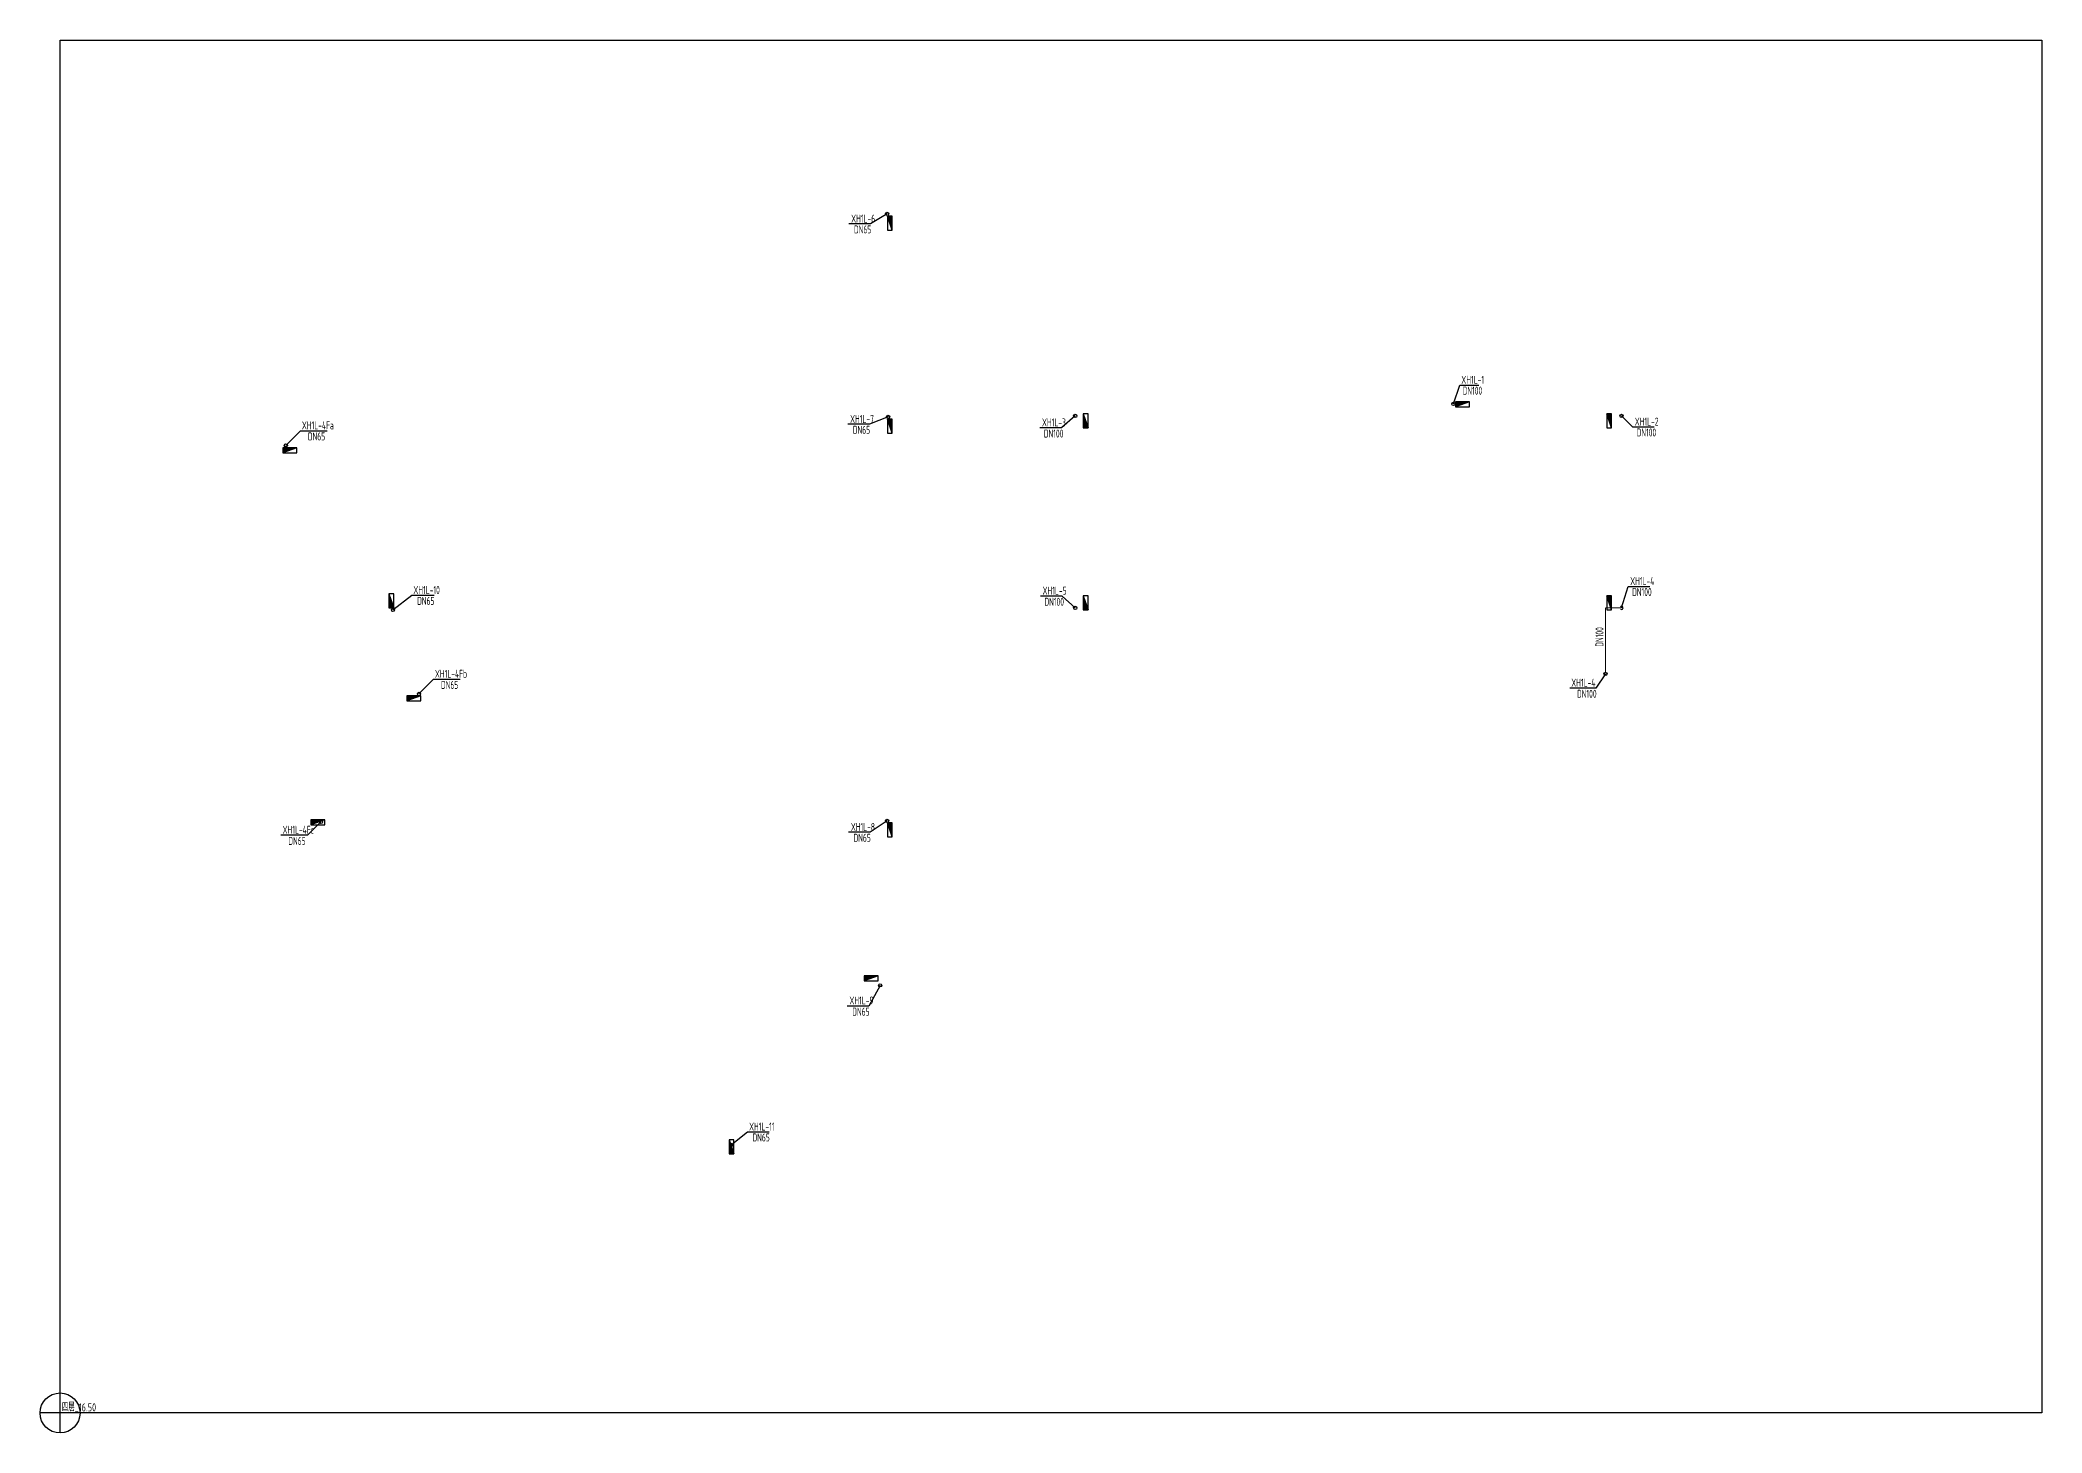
# Model space of a CAD drawing. Header units: millimetres. Extents: x 628394 to 728448, y -254879 to 810430.
# Drawn here: x 628394 to 728448, y 482771 to 552421 of the extents above; entities that cross this region are included whole.
import ezdxf

# ---------------------------------------------------------------- set-up
doc = ezdxf.new("R2010")
doc.units = ezdxf.units.MM
doc.header["$LTSCALE"] = 1000
doc.layers.get('0').update_dxf_attribs({"linetype": 'CONTINUOUS'})
for name, color, linetype in [('DIM_消防', 3, 'CONTINUOUS'), ('EQUIP_消火栓', 7, 'CONTINUOUS'), ('PIPE-消防', 1, 'CONTINUOUS'), ('S-J_配件', 31, 'CONTINUOUS'), ('TEXT_消防', 7, 'CONTINUOUS'), ('VPIPE-消防', 1, 'CONTINUOUS')]:
    doc.layers.add(name, color=color, linetype=linetype)
doc.styles.add('_TWT_PIPEDN', font='GBENOR', dxfattribs={"width": 0.8, "height": 4, "bigfont": 'GBCBIG'})
doc.styles.add('_TWT_SERIAL', font='GBENOR', dxfattribs={"width": 0.8, "height": 4, "bigfont": 'GBCBIG'})

# ---------------------------------------------------------------- blocks, each defined once
blk = doc.blocks.new('$TwtSys$00000434')
for p, q in [((-0.5, 0.5), (-0.5, -0.5)), ((-0.5, -0.5), (0.5, 0.5)), ((0.5, 0.5), (-0.5, 0.5)), ((0.5, -0.5), (0.5, 0.5)), ((-0.5, -0.5), (0.5, -0.5))]:
    blk.add_line(p, q)
blk.add_solid([(0.5, -0.5), (0.5, 0.5), (-0.5, -0.5)])
blk = doc.blocks.new('Floorbase')
for p, q in [((0, 0), (-1000, 0)), ((0, -1000), (0, 0))]:
    blk.add_line(p, q)
blk.add_circle((0, 0), 1000)
at = {"style": '_TWT_PIPEDN', "width": 0.8}
blk.add_attdef('Elevation', (92, 81), '', height=400, dxfattribs=at)

msp = doc.modelspace()

# ---------------------------------------------------------------- linework, layer by layer
at = {"layer": 'DIM_消防'}
for p, q in [((670733, 543727), (669904, 543228)), ((669904, 543228), (668824, 543228)), ((699033, 534227), (699360, 535168)), ((699360, 535168), (700309, 535168)), ((670783, 533577), (669847, 533211)), ((680133, 533627), (679442, 533024)), ((707433, 533627, -3000), (707990, 533078, -3000)), ((640683, 532152), (641410, 532881)), ((641410, 532881), (642736, 532881)), ((669847, 533211), (668767, 533211)), ((679442, 533024), (678362, 533024)), ((707990, 533078, -3000), (709070, 533078, -3000)), ((646033, 523927), (646971, 524656)), ((646971, 524656), (648096, 524656)), ((679472, 524612), (678393, 524612)), ((680133, 524027), (679472, 524612)), ((707433, 524027), (707766, 525103)), ((707766, 525103), (708846, 525103)), ((647333, 519727), (648060, 520456)), ((648060, 520456), (649388, 520456)), ((706633, 520727), (706155, 520011)), ((706155, 520011), (704849, 520011)), ((642433, 513327), (641759, 512655)), ((670733, 513377), (669882, 512811)), ((641759, 512655), (640431, 512655)), ((669882, 512811), (668803, 512811)), ((670383, 505152), (669820, 504118)), ((669820, 504118), (668740, 504118)), ((662933, 497177), (663747, 497828)), ((663747, 497828), (664835, 497828))]:
    msp.add_line(p, q, dxfattribs=at)
at = {"layer": 'PIPE-消防', "const_width": 60}
for points in [[(706633, 524027), (707433, 524027)], [(706633, 524027), (706633, 520807)]]:
    msp.add_lwpolyline(points, dxfattribs=at)
at = {"layer": 'S-J_配件'}
msp.add_lwpolyline([(629394, 552421), (728448, 552421), (728448, 483771), (629394, 483771)], close=True, dxfattribs=at)
at = {"layer": 'VPIPE-消防'}
for centre in [(670733, 543727), (699033, 534227), (670783, 533577), (680133, 533627), (707433, 533627), (640683, 532152), (646033, 523927), (680133, 524027), (706633, 520727), (647333, 519727), (642433, 513327), (670733, 513377), (670383, 505152), (662933, 497177)]:
    msp.add_circle(centre, 80, dxfattribs=at)
msp.add_arc((707433, 524027), 80, 225, 135, dxfattribs=at)

# ---------------------------------------------------------------- block references
at = {"layer": 'EQUIP_消火栓', "xscale": 700, "yscale": 240, "zscale": 700}
for p, rotation in [((670863, 543267), 89.99999999999997), ((699483, 534207), 180), ((670863, 533117), 89.99999999999997), ((680653, 533377), 270), ((706813, 533377), 89.99999999999997), ((640883, 531907), 179.9999999999999), ((645953, 524377), 269.9999999999999), ((680653, 524277), 270), ((706813, 524277), 89.99999999999997), ((647083, 519507), 179.9999999999999), ((642283, 513307), 179.9999999999999), ((670863, 512927), 89.99999999999997), ((669933, 505507), 179.9999999999999), ((662953, 497077), 269.9999999999999)]:
    msp.add_blockref('$TwtSys$00000434', p, dxfattribs=dict(at, rotation=rotation))
at = {"layer": 'S-J_配件'}
msp.add_blockref('Floorbase', (629394, 483771), dxfattribs=at).add_auto_attribs({'Elevation': '四层_16.50'})

# ---------------------------------------------------------------- texts
at = {"layer": 'DIM_消防', "color": 7, "style": '_TWT_SERIAL', "width": 0.64}
for s, p in [('XH1L-6', (668932, 543291)), ('DN65', (669072, 542748)), ('XH1L-1', (699429, 535231)), ('DN100', (699493, 534688)), ('XH1L-4Fa', (641483, 532954)), ('XH1L-7', (668880, 533274)), ('XH1L-3', (678471, 533101)), ('XH1L-2', (708097, 533141, -3000)), ('DN65', (641780, 532401)), ('DN65', (669014, 532731)), ('DN100', (678561, 532544)), ('DN100', (708188, 532598, -3000)), ('XH1L-4', (707869, 525166)), ('XH1L-10', (647053, 524719)), ('DN65', (647241, 524176)), ('XH1L-5', (678501, 524689)), ('DN100', (678591, 524132)), ('DN100', (707964, 524623)), ('XH1L-4Fb', (648133, 520531)), ('DN65', (648431, 519976)), ('XH1L-4', (704924, 520088)), ('DN100', (705210, 519531)), ('XH1L-4Fc', (640519, 512731)), ('DN65', (640803, 512175)), ('XH1L-8', (668916, 512874)), ('DN65', (669050, 512331)), ('XH1L-9', (668846, 504197)), ('DN65', (668988, 503638)), ('XH1L-11', (663832, 497892)), ('DN65', (663999, 497348))]:
    msp.add_text(s, height=400, dxfattribs=at).set_placement(p)
at = {"layer": 'TEXT_消防', "style": '_TWT_PIPEDN', "width": 0.64}
msp.add_text('DN100', height=400, rotation=90, dxfattribs=at).set_placement((706533, 522084))

doc.saveas('drawing.dxf')
